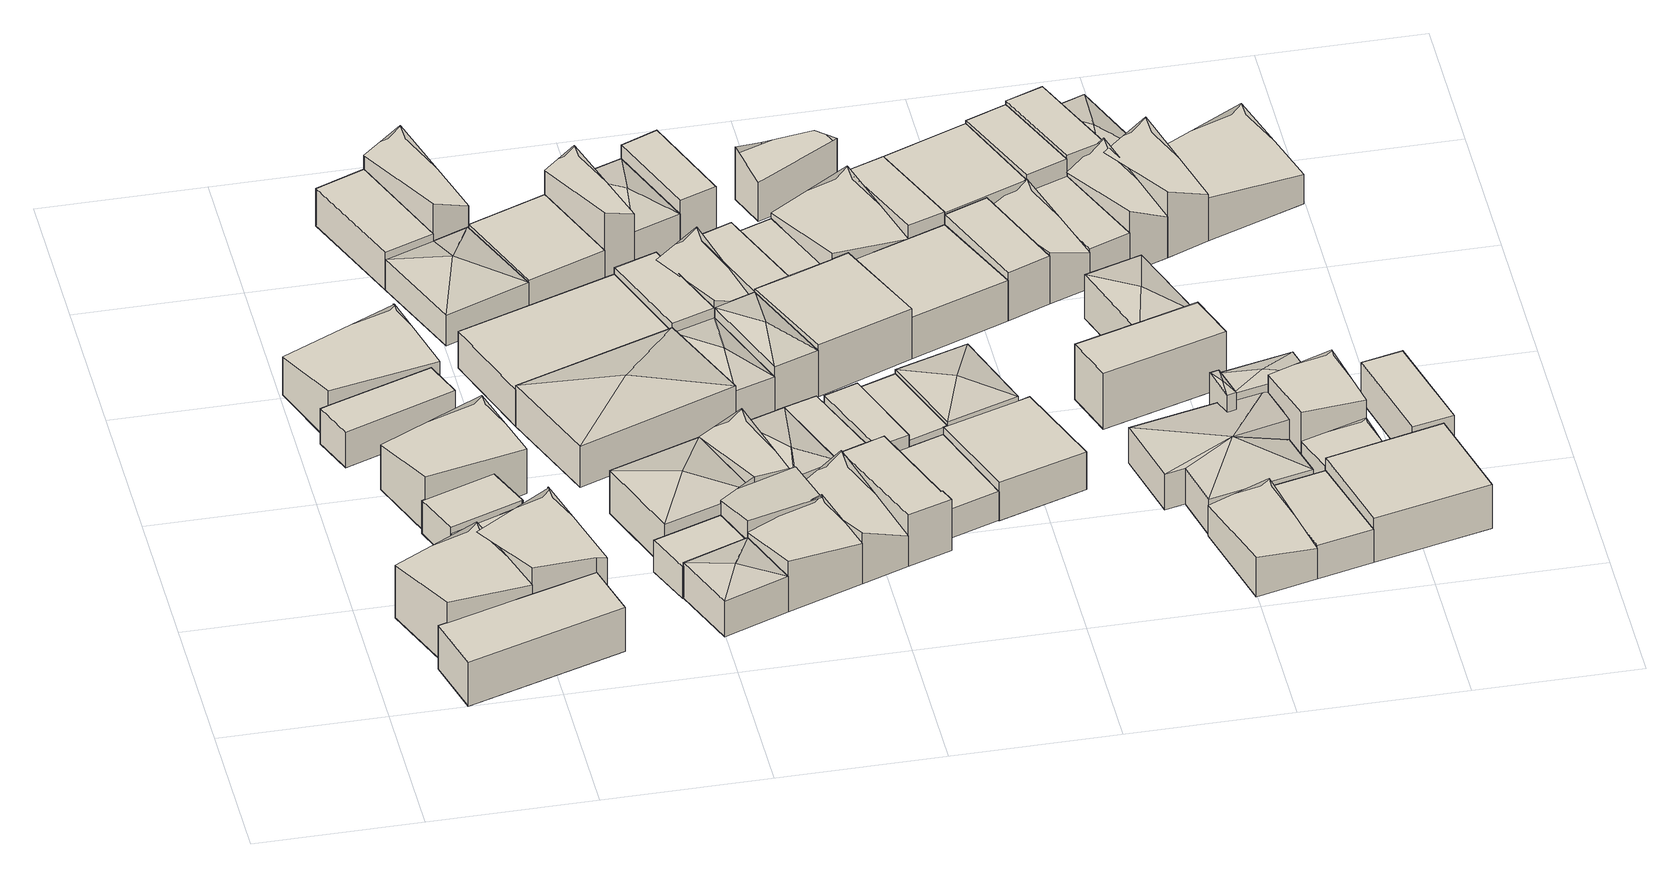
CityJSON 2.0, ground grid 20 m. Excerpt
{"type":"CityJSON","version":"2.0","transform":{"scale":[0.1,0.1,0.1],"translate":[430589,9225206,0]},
"CityObjects":{
"building1":{"type":"Building","attributes":{"Building Type":"Residential","Roof Shape":"gable","Roof Material":"Concrete Glazed Tile","Roof Material Code":1,"Roof Direction":"southwest","Building Height":7.4,"Roof Slope":25.2,"Footprint Area":119.44,"Solar PV Capacity Low":14.96,"Solar PV Capacity High":19.64,"Solar Annual Energy Low":21565,"Solar Annual Energy High":28421,"Suitable PV Area":89.28},"geometry":[{"type":"MultiSurface","lod":"2.2","boundaries":[[[0,1,2,3]],[[3,2,4,5]],[[2,1,6,4]],[[1,0,7,6]],[[0,3,5,7]],[[4,6,7,5]]]}]},
"building2":{"type":"Building","attributes":{"Building Type":"Residential","Roof Shape":"flat","Roof Material":"Concrete Glazed Tile","Roof Material Code":1,"Roof Direction":"southwest","Building Height":6.24,"Roof Slope":6.8,"Footprint Area":150.63,"Solar PV Capacity Low":18.86,"Solar PV Capacity High":24.77,"Solar Annual Energy Low":27195,"Solar Annual Energy High":35841,"Suitable PV Area":112.6},"geometry":[{"type":"MultiSurface","lod":"2.2","boundaries":[[[8,9,10,11]],[[11,10,12,13]],[[10,9,14,12]],[[9,8,15,14]],[[8,11,13,15]],[[13,12,14,15]]]}]},
"building3":{"type":"Building","attributes":{"Building Type":"Residential","Roof Shape":"shed","Roof Material":"Concrete Glazed Tile","Roof Material Code":1,"Roof Direction":"southwest","Building Height":4.56,"Roof Slope":13.8,"Footprint Area":58.64,"Solar PV Capacity Low":7.34,"Solar PV Capacity High":9.64,"Solar Annual Energy Low":10587,"Solar Annual Energy High":13953,"Suitable PV Area":43.83},"geometry":[{"type":"MultiSurface","lod":"2.2","boundaries":[[[16,17,18,19,20]],[[20,19,21,22]],[[19,18,23,21]],[[18,17,24,23]],[[17,16,25,24]],[[16,20,22,25]],[[22,21,23,24,25]]]}]},
"building4":{"type":"Building","attributes":{"Building Type":"Residential","Roof Shape":"flat","Roof Material":"Asbestos Sheet","Roof Material Code":4,"Roof Direction":"southwest","Building Height":4.98,"Roof Slope":13,"Footprint Area":75.13,"Solar PV Capacity Low":9.41,"Solar PV Capacity High":12.35,"Solar Annual Energy Low":13564,"Solar Annual Energy High":17876,"Suitable PV Area":56.16},"geometry":[{"type":"MultiSurface","lod":"2.2","boundaries":[[[26,27,28,29,30]],[[30,29,31,32]],[[29,28,33,31]],[[28,27,34,33]],[[27,26,35,34]],[[26,30,32,35]],[[32,31,33,34,35]]]}]},
"building5":{"type":"Building","attributes":{"Building Type":"Residential","Roof Shape":"flat","Roof Material":"Concrete Glazed Tile","Roof Material Code":1,"Roof Direction":"southwest","Building Height":4,"Roof Slope":11.4,"Footprint Area":52.26,"Solar PV Capacity Low":6.54,"Solar PV Capacity High":8.59,"Solar Annual Energy Low":9435,"Solar Annual Energy High":12434,"Suitable PV Area":39.06},"geometry":[{"type":"MultiSurface","lod":"2.2","boundaries":[[[18,16,0,36,37]],[[37,36,38,39]],[[36,0,40,38]],[[0,16,41,40]],[[16,18,42,41]],[[18,37,39,42]],[[39,38,40,41,42]]]}]},
"building6":{"type":"Building","attributes":{"Building Type":"Residential","Roof Shape":"gable","Roof Material":"Concrete Glazed Tile","Roof Material Code":1,"Roof Direction":"southwest","Building Height":5.44,"Roof Slope":31.6,"Footprint Area":144.76,"Solar PV Capacity Low":18.12,"Solar PV Capacity High":23.81,"Solar Annual Energy Low":26135,"Solar Annual Energy High":34444,"Suitable PV Area":108.21},"geometry":[{"type":"MultiSurface","lod":"2.2","boundaries":[[[43,44,45,27,46,47]],[[47,46,48,49]],[[46,27,50,48]],[[27,45,51,50]],[[45,44,52,51]],[[44,43,53,52]],[[43,47,49,53]],[[49,48,50,51,52,53]]]}]},
"building7":{"type":"Building","attributes":{"Building Type":"Residential","Roof Shape":"gable","Roof Material":"Concrete Glazed Tile","Roof Material Code":1,"Roof Direction":"southwest","Building Height":7.67,"Roof Slope":28.9,"Footprint Area":113.4,"Solar PV Capacity Low":14.2,"Solar PV Capacity High":18.65,"Solar Annual Energy Low":20474,"Solar Annual Energy High":26983,"Suitable PV Area":84.77},"geometry":[{"type":"MultiSurface","lod":"2.2","boundaries":[[[54,37,36,0,3,11,55]],[[55,11,56,57]],[[11,3,58,56]],[[3,0,59,58]],[[0,36,60,59]],[[36,37,61,60]],[[37,54,62,61]],[[54,55,57,62]],[[57,56,58,59,60,61,62]]]}]},
"building8":{"type":"Building","attributes":{"Building Type":"Residential","Roof Shape":"gable","Roof Material":"Concrete Glazed Tile","Roof Material Code":1,"Roof Direction":"southwest","Building Height":6.32,"Roof Slope":30.4,"Footprint Area":125.27,"Solar PV Capacity Low":15.68,"Solar PV Capacity High":20.6,"Solar Annual Energy Low":22617,"Solar Annual Energy High":29807,"Suitable PV Area":93.64},"geometry":[{"type":"MultiSurface","lod":"2.2","boundaries":[[[63,64,65,66]],[[66,65,67,68]],[[65,64,69,67]],[[64,63,70,69]],[[63,66,68,70]],[[68,67,69,70]]]}]},
"building9":{"type":"Building","attributes":{"Building Type":"Residential","Roof Shape":"flat","Roof Material":"Concrete Glazed Tile","Roof Material Code":1,"Roof Direction":"southwest","Building Height":5.34,"Roof Slope":10.6,"Footprint Area":90.96,"Solar PV Capacity Low":11.39,"Solar PV Capacity High":14.96,"Solar Annual Energy Low":16422,"Solar Annual Energy High":21643,"Suitable PV Area":67.99},"geometry":[{"type":"MultiSurface","lod":"2.2","boundaries":[[[71,72,73,74]],[[74,73,75,76]],[[73,72,77,75]],[[72,71,78,77]],[[71,74,76,78]],[[76,75,77,78]]]}]},
"building10":{"type":"Building","attributes":{"Building Type":"Residential","Roof Shape":"hip","Roof Material":"Concrete Glazed Tile","Roof Material Code":1,"Roof Direction":"southwest","Building Height":4.27,"Roof Slope":23.8,"Footprint Area":136.48,"Solar PV Capacity Low":17.09,"Solar PV Capacity High":22.44,"Solar Annual Energy Low":24641,"Solar Annual Energy High":32474,"Suitable PV Area":102.02},"geometry":[{"type":"MultiSurface","lod":"2.2","boundaries":[[[79,72,71,80,81]],[[81,80,82,83]],[[80,71,84,82]],[[71,72,85,84]],[[72,79,86,85]],[[79,81,83,86]],[[83,82,87]],[[82,84,87]],[[84,85,87]],[[85,86,87]],[[86,83,87]]]}]},
"building11":{"type":"Building","attributes":{"Building Type":"Residential","Roof Shape":"flat","Roof Material":"Concrete Glazed Tile","Roof Material Code":1,"Roof Direction":"southwest","Building Height":4.5,"Roof Slope":10,"Footprint Area":50.17,"Solar PV Capacity Low":6.28,"Solar PV Capacity High":8.25,"Solar Annual Energy Low":9057,"Solar Annual Energy High":11937,"Suitable PV Area":37.5},"geometry":[{"type":"MultiSurface","lod":"2.2","boundaries":[[[88,89,90,91,92,93,94,95]],[[95,94,96,97]],[[94,93,98,96]],[[93,92,99,98]],[[92,91,100,99]],[[91,90,101,100]],[[90,89,102,101]],[[89,88,103,102]],[[88,95,97,103]],[[97,96,98,99,100,101,102,103]]]}]},
"building12":{"type":"Building","attributes":{"Building Type":"Residential","Roof Shape":"hip","Roof Material":"Concrete Glazed Tile","Roof Material Code":1,"Roof Direction":"southwest","Building Height":5.05,"Roof Slope":20.5,"Footprint Area":73.42,"Solar PV Capacity Low":9.19,"Solar PV Capacity High":12.07,"Solar Annual Energy Low":13256,"Solar Annual Energy High":17471,"Suitable PV Area":54.88},"geometry":[{"type":"MultiSurface","lod":"2.2","boundaries":[[[94,91,104,105]],[[105,104,106,107]],[[104,91,108,106]],[[91,94,109,108]],[[94,105,107,109]],[[107,106,110]],[[106,108,110]],[[108,109,110]],[[109,107,110]]]}]},
"building13":{"type":"Building","attributes":{"Building Type":"Residential","Roof Shape":"gable","Roof Material":"Concrete Glazed Tile","Roof Material Code":1,"Roof Direction":"southwest","Building Height":7.24,"Roof Slope":29.2,"Footprint Area":68.11,"Solar PV Capacity Low":8.53,"Solar PV Capacity High":11.2,"Solar Annual Energy Low":12297,"Solar Annual Energy High":16207,"Suitable PV Area":50.91},"geometry":[{"type":"MultiSurface","lod":"2.2","boundaries":[[[72,111,112,73]],[[73,112,113,114]],[[112,111,115,113]],[[111,72,116,115]],[[72,73,114,116]],[[114,113,115,116]]]}]},
"building14":{"type":"Building","attributes":{"Building Type":"Residential","Roof Shape":"hip","Roof Material":"Concrete Glazed Tile","Roof Material Code":1,"Roof Direction":"southwest","Building Height":6.07,"Roof Slope":25.4,"Footprint Area":139.13,"Solar PV Capacity Low":17.42,"Solar PV Capacity High":22.88,"Solar Annual Energy Low":25120,"Solar Annual Energy High":33106,"Suitable PV Area":104},"geometry":[{"type":"MultiSurface","lod":"2.2","boundaries":[[[117,88,118,119]],[[119,118,120,121]],[[118,88,122,120]],[[88,117,123,122]],[[117,119,121,123]],[[121,120,124]],[[120,122,124]],[[122,123,124]],[[123,121,124]]]}]},
"building15":{"type":"Building","attributes":{"Building Type":"Residential","Roof Shape":"flat","Roof Material":"Concrete Glazed Tile","Roof Material Code":1,"Roof Direction":"southwest","Building Height":5.24,"Roof Slope":10.5,"Footprint Area":257.76,"Solar PV Capacity Low":32.27,"Solar PV Capacity High":42.39,"Solar Annual Energy Low":46537,"Solar Annual Energy High":61333,"Suitable PV Area":192.68},"geometry":[{"type":"MultiSurface","lod":"2.2","boundaries":[[[125,126,127,128]],[[128,127,129,130]],[[127,126,131,129]],[[126,125,132,131]],[[125,128,130,132]],[[130,129,131,132]]]}]},
"building16":{"type":"Building","attributes":{"Building Type":"Residential","Roof Shape":"hip","Roof Material":"Asbestos Sheet","Roof Material Code":4,"Roof Direction":"southwest","Building Height":5.81,"Roof Slope":22.1,"Footprint Area":272.1,"Solar PV Capacity Low":34.07,"Solar PV Capacity High":44.75,"Solar Annual Energy Low":49127,"Solar Annual Energy High":64745,"Suitable PV Area":203.4},"geometry":[{"type":"MultiSurface","lod":"2.2","boundaries":[[[126,125,133,134]],[[134,133,135,136]],[[133,125,137,135]],[[125,126,138,137]],[[126,134,136,138]],[[136,135,139]],[[135,137,139]],[[137,138,139]],[[138,136,139]]]}]},
"building17":{"type":"Building","attributes":{"Building Type":"Residential","Roof Shape":"gable","Roof Material":"Concrete Glazed Tile","Roof Material Code":1,"Roof Direction":"southwest","Building Height":6.65,"Roof Slope":26.8,"Footprint Area":55,"Solar PV Capacity Low":6.89,"Solar PV Capacity High":9.05,"Solar Annual Energy Low":9931,"Solar Annual Energy High":13088,"Suitable PV Area":41.12},"geometry":[{"type":"MultiSurface","lod":"2.2","boundaries":[[[94,140,141,118,95]],[[95,118,142,143]],[[118,141,144,142]],[[141,140,145,144]],[[140,94,146,145]],[[94,95,143,146]],[[143,142,144,145,146]]]}]},
"building18":{"type":"Building","attributes":{"Building Type":"Residential","Roof Shape":"gable","Roof Material":"Concrete Glazed Tile","Roof Material Code":1,"Roof Direction":"southwest","Building Height":5.66,"Roof Slope":28.1,"Footprint Area":85.36,"Solar PV Capacity Low":10.69,"Solar PV Capacity High":14.04,"Solar Annual Energy Low":15411,"Solar Annual Energy High":20311,"Suitable PV Area":63.81},"geometry":[{"type":"MultiSurface","lod":"2.2","boundaries":[[[147,140,94,105]],[[105,94,148,149]],[[94,140,150,148]],[[140,147,151,150]],[[147,105,149,151]],[[149,148,150,151]]]}]},
"building19":{"type":"Building","attributes":{"Building Type":"Residential","Roof Shape":"flat","Roof Material":"Concrete Glazed Tile","Roof Material Code":1,"Roof Direction":"southwest","Building Height":4.6,"Roof Slope":8,"Footprint Area":124.88,"Solar PV Capacity Low":15.64,"Solar PV Capacity High":20.54,"Solar Annual Energy Low":22547,"Solar Annual Energy High":29715,"Suitable PV Area":93.35},"geometry":[{"type":"MultiSurface","lod":"2.2","boundaries":[[[81,152,153,111]],[[111,153,154,155]],[[153,152,156,154]],[[152,81,157,156]],[[81,111,155,157]],[[155,154,156,157]]]}]},
"building20":{"type":"Building","attributes":{"Building Type":"Residential","Roof Shape":"gable","Roof Material":"Concrete Glazed Tile","Roof Material Code":1,"Roof Direction":"southwest","Building Height":6.1,"Roof Slope":28.8,"Footprint Area":63.77,"Solar PV Capacity Low":7.98,"Solar PV Capacity High":10.49,"Solar Annual Energy Low":11513,"Solar Annual Energy High":15173,"Suitable PV Area":47.66},"geometry":[{"type":"MultiSurface","lod":"2.2","boundaries":[[[158,119,118,141,159]],[[159,141,160,161]],[[141,118,142,160]],[[118,119,121,142]],[[119,158,162,121]],[[158,159,161,162]],[[161,160,142,121,162]]]}]},
"building21":{"type":"Building","attributes":{"Building Type":"Residential","Roof Shape":"hip","Roof Material":"Concrete Glazed Tile","Roof Material Code":1,"Roof Direction":"southwest","Building Height":5.88,"Roof Slope":26.1,"Footprint Area":65.67,"Solar PV Capacity Low":8.22,"Solar PV Capacity High":10.8,"Solar Annual Energy Low":11856,"Solar Annual Energy High":15625,"Suitable PV Area":49.09},"geometry":[{"type":"MultiSurface","lod":"2.2","boundaries":[[[163,164,158,159,141]],[[141,159,165,166]],[[159,158,167,165]],[[158,164,168,167]],[[164,163,169,168]],[[163,141,166,169]],[[166,165,170]],[[165,167,170]],[[167,168,170]],[[168,169,170]],[[169,166,170]]]}]},
"building22":{"type":"Building","attributes":{"Building Type":"Residential","Roof Shape":"gable","Roof Material":"Concrete Glazed Tile","Roof Material Code":1,"Roof Direction":"southwest","Building Height":7.99,"Roof Slope":29.9,"Footprint Area":49.52,"Solar PV Capacity Low":6.2,"Solar PV Capacity High":8.14,"Solar Annual Energy Low":8941,"Solar Annual Energy High":11783,"Suitable PV Area":37.02},"geometry":[{"type":"MultiSurface","lod":"2.2","boundaries":[[[152,171,172,153]],[[153,172,173,174]],[[172,171,175,173]],[[171,152,176,175]],[[152,153,174,176]],[[174,173,175,176]]]}]},
"building23":{"type":"Building","attributes":{"Building Type":"Residential","Roof Shape":"gable","Roof Material":"Concrete Glazed Tile","Roof Material Code":1,"Roof Direction":"southwest","Building Height":4.32,"Roof Slope":32.6,"Footprint Area":86.32,"Solar PV Capacity Low":10.81,"Solar PV Capacity High":14.2,"Solar Annual Energy Low":15585,"Solar Annual Energy High":20540,"Suitable PV Area":64.53},"geometry":[{"type":"MultiSurface","lod":"2.2","boundaries":[[[141,147,177,178]],[[178,177,179,180]],[[177,147,181,179]],[[147,141,182,181]],[[141,178,180,182]],[[180,179,181,182]]]}]},
"building24":{"type":"Building","attributes":{"Building Type":"Residential","Roof Shape":"shed","Roof Material":"Concrete Glazed Tile","Roof Material Code":1,"Roof Direction":"southwest","Building Height":6.08,"Roof Slope":19.1,"Footprint Area":69.15,"Solar PV Capacity Low":8.66,"Solar PV Capacity High":11.37,"Solar Annual Energy Low":12484,"Solar Annual Energy High":16453,"Suitable PV Area":51.69},"geometry":[{"type":"MultiSurface","lod":"2.2","boundaries":[[[127,126,183,184]],[[184,183,185,186]],[[183,126,187,185]],[[126,127,188,187]],[[127,184,186,188]],[[186,185,187,188]]]}]},
"building25":{"type":"Building","attributes":{"Building Type":"Residential","Roof Shape":"hip","Roof Material":"Concrete Glazed Tile","Roof Material Code":1,"Roof Direction":"southwest","Building Height":5.1,"Roof Slope":24.3,"Footprint Area":68.3,"Solar PV Capacity Low":8.55,"Solar PV Capacity High":11.23,"Solar Annual Energy Low":12332,"Solar Annual Energy High":16252,"Suitable PV Area":51.06},"geometry":[{"type":"MultiSurface","lod":"2.2","boundaries":[[[183,126,134,189]],[[189,134,190,191]],[[134,126,192,190]],[[126,183,193,192]],[[183,189,191,193]],[[191,190,194]],[[190,192,194]],[[192,193,194]],[[193,191,194]]]}]},
"building26":{"type":"Building","attributes":{"Building Type":"Residential","Roof Shape":"shed","Roof Material":"Concrete Glazed Tile","Roof Material Code":1,"Roof Direction":"southwest","Building Height":4.62,"Roof Slope":14.4,"Footprint Area":66.19,"Solar PV Capacity Low":8.29,"Solar PV Capacity High":10.89,"Solar Annual Energy Low":11951,"Solar Annual Energy High":15750,"Suitable PV Area":49.48},"geometry":[{"type":"MultiSurface","lod":"2.2","boundaries":[[[195,196,164,197,163,178,198,199]],[[199,198,200,201]],[[198,178,202,200]],[[178,163,203,202]],[[163,197,204,203]],[[197,164,205,204]],[[164,196,206,205]],[[196,195,207,206]],[[195,199,201,207]],[[201,200,202,203,204,205,206,207]]]}]},
"building27":{"type":"Building","attributes":{"Building Type":"Residential","Roof Shape":"hip","Roof Material":"Concrete Aluminum Tile","Roof Material Code":2,"Roof Direction":"southwest","Building Height":5.51,"Roof Slope":29.7,"Footprint Area":75.53,"Solar PV Capacity Low":9.46,"Solar PV Capacity High":12.42,"Solar Annual Energy Low":13637,"Solar Annual Energy High":17973,"Suitable PV Area":56.46},"geometry":[{"type":"MultiSurface","lod":"2.2","boundaries":[[[171,208,209,172]],[[172,209,210,211]],[[209,208,212,210]],[[208,171,213,212]],[[171,172,211,213]],[[211,210,214]],[[210,212,214]],[[212,213,214]],[[213,211,214]]]}]},
"building28":{"type":"Building","attributes":{"Building Type":"Residential","Roof Shape":"gable","Roof Material":"Concrete Glazed Tile","Roof Material Code":1,"Roof Direction":"southwest","Building Height":4.97,"Roof Slope":33.5,"Footprint Area":67.37,"Solar PV Capacity Low":8.44,"Solar PV Capacity High":11.08,"Solar Annual Energy Low":12163,"Solar Annual Energy High":16030,"Suitable PV Area":50.36},"geometry":[{"type":"MultiSurface","lod":"2.2","boundaries":[[[184,183,215,216]],[[216,215,217,218]],[[215,183,219,217]],[[183,184,220,219]],[[184,216,218,220]],[[218,217,219,220]]]}]},
"building29":{"type":"Building","attributes":{"Building Type":"Residential","Roof Shape":"shed","Roof Material":"Concrete Glazed Tile","Roof Material Code":1,"Roof Direction":"southwest","Building Height":6.93,"Roof Slope":18.1,"Footprint Area":80.41,"Solar PV Capacity Low":10.07,"Solar PV Capacity High":13.22,"Solar Annual Energy Low":14518,"Solar Annual Energy High":19133,"Suitable PV Area":60.11},"geometry":[{"type":"MultiSurface","lod":"2.2","boundaries":[[[221,222,223,224,199,198,178,177]],[[177,178,225,226]],[[178,198,227,225]],[[198,199,228,227]],[[199,224,229,228]],[[224,223,230,229]],[[223,222,231,230]],[[222,221,232,231]],[[221,177,226,232]],[[226,225,227,228,229,230,231,232]]]}]},
"building30":{"type":"Building","attributes":{"Building Type":"Residential","Roof Shape":"hip","Roof Material":"Concrete Glazed Tile","Roof Material Code":1,"Roof Direction":"southwest","Building Height":6.54,"Roof Slope":29.4,"Footprint Area":72.45,"Solar PV Capacity Low":9.07,"Solar PV Capacity High":11.91,"Solar Annual Energy Low":13081,"Solar Annual Energy High":17239,"Suitable PV Area":54.16},"geometry":[{"type":"MultiSurface","lod":"2.2","boundaries":[[[189,233,215,183]],[[183,215,234,235]],[[215,233,236,234]],[[233,189,237,236]],[[189,183,235,237]],[[235,234,238]],[[234,236,238]],[[236,237,238]],[[237,235,238]]]}]},
"building31":{"type":"Building","attributes":{"Building Type":"Residential","Roof Shape":"shed","Roof Material":"Concrete Glazed Tile","Roof Material Code":1,"Roof Direction":"southwest","Building Height":5.66,"Roof Slope":10.2,"Footprint Area":48.27,"Solar PV Capacity Low":6.04,"Solar PV Capacity High":7.94,"Solar Annual Energy Low":8715,"Solar Annual Energy High":11486,"Suitable PV Area":36.08},"geometry":[{"type":"MultiSurface","lod":"2.2","boundaries":[[[239,199,240,241]],[[241,240,242,243]],[[240,199,244,242]],[[199,239,245,244]],[[239,241,243,245]],[[243,242,244,245]]]}]},
"building32":{"type":"Building","attributes":{"Building Type":"Residential","Roof Shape":"shed","Roof Material":"Concrete Glazed Tile","Roof Material Code":1,"Roof Direction":"southwest","Building Height":6.31,"Roof Slope":14.6,"Footprint Area":58.9,"Solar PV Capacity Low":7.38,"Solar PV Capacity High":9.69,"Solar Annual Energy Low":10635,"Solar Annual Energy High":14016,"Suitable PV Area":44.03},"geometry":[{"type":"MultiSurface","lod":"2.2","boundaries":[[[246,215,247,248]],[[248,247,249,250]],[[247,215,234,249]],[[215,246,251,234]],[[246,248,250,251]],[[250,249,234,251]]]}]},
"building33":{"type":"Building","attributes":{"Building Type":"Residential","Roof Shape":"flat","Roof Material":"Concrete Glazed Tile","Roof Material Code":1,"Roof Direction":"southwest","Building Height":7.42,"Roof Slope":8.1,"Footprint Area":59.97,"Solar PV Capacity Low":7.51,"Solar PV Capacity High":9.86,"Solar Annual Energy Low":10827,"Solar Annual Energy High":14269,"Suitable PV Area":44.83},"geometry":[{"type":"MultiSurface","lod":"2.2","boundaries":[[[208,252,253,254,209]],[[209,254,255,256]],[[254,253,257,255]],[[253,252,258,257]],[[252,208,259,258]],[[208,209,256,259]],[[256,255,257,258,259]]]}]},
"building34":{"type":"Building","attributes":{"Building Type":"Residential","Roof Shape":"flat","Roof Material":"Concrete Glazed Tile","Roof Material Code":1,"Roof Direction":"southwest","Building Height":4.11,"Roof Slope":12.1,"Footprint Area":94.72,"Solar PV Capacity Low":11.86,"Solar PV Capacity High":15.58,"Solar Annual Energy Low":17101,"Solar Annual Energy High":22537,"Suitable PV Area":70.8},"geometry":[{"type":"MultiSurface","lod":"2.2","boundaries":[[[260,261,224,223,262]],[[262,223,263,264]],[[223,224,265,263]],[[224,261,266,265]],[[261,260,267,266]],[[260,262,264,267]],[[263,265,266,267,264]]]}]},
"building35":{"type":"Building","attributes":{"Building Type":"Residential","Roof Shape":"flat","Roof Material":"Concrete Glazed Tile","Roof Material Code":1,"Roof Direction":"southwest","Building Height":5.04,"Roof Slope":8,"Footprint Area":56.71,"Solar PV Capacity Low":7.1,"Solar PV Capacity High":9.33,"Solar Annual Energy Low":10239,"Solar Annual Energy High":13494,"Suitable PV Area":42.39},"geometry":[{"type":"MultiSurface","lod":"2.2","boundaries":[[[240,268,269,241]],[[241,269,270,271]],[[269,268,272,270]],[[268,240,273,272]],[[240,241,271,273]],[[271,270,272,273]]]}]},
"building36":{"type":"Building","attributes":{"Building Type":"Residential","Roof Shape":"shed","Roof Material":"Concrete Glazed Tile","Roof Material Code":1,"Roof Direction":"southwest","Building Height":6.78,"Roof Slope":16.3,"Footprint Area":162.42,"Solar PV Capacity Low":20.34,"Solar PV Capacity High":26.71,"Solar Annual Energy Low":29324,"Solar Annual Energy High":38647,"Suitable PV Area":121.41},"geometry":[{"type":"MultiSurface","lod":"2.2","boundaries":[[[274,275,247,215,233,276,277]],[[277,276,278,279]],[[276,233,280,278]],[[233,215,281,280]],[[215,247,282,281]],[[247,275,283,282]],[[275,274,284,283]],[[274,277,279,284]],[[279,278,280,281,282,283,284]]]}]},
"building37":{"type":"Building","attributes":{"Building Type":"Residential","Roof Shape":"flat","Roof Material":"Concrete Glazed Tile","Roof Material Code":1,"Roof Direction":"southwest","Building Height":4.51,"Roof Slope":6.3,"Footprint Area":70.12,"Solar PV Capacity Low":8.78,"Solar PV Capacity High":11.53,"Solar Annual Energy Low":12659,"Solar Annual Energy High":16684,"Suitable PV Area":52.41},"geometry":[{"type":"MultiSurface","lod":"2.2","boundaries":[[[285,248,247,275,286,287]],[[287,286,288,289]],[[286,275,290,288]],[[275,247,291,290]],[[247,248,292,291]],[[248,285,293,292]],[[285,287,289,293]],[[289,288,290,291,292,293]]]}]},
"building38":{"type":"Building","attributes":{"Building Type":"Residential","Roof Shape":"hip","Roof Material":"Concrete Glazed Tile","Roof Material Code":1,"Roof Direction":"southwest","Building Height":5.58,"Roof Slope":25,"Footprint Area":104.49,"Solar PV Capacity Low":13.08,"Solar PV Capacity High":17.18,"Solar Annual Energy Low":18866,"Solar Annual Energy High":24864,"Suitable PV Area":78.11},"geometry":[{"type":"MultiSurface","lod":"2.2","boundaries":[[[269,268,294,295]],[[295,294,296,297]],[[294,268,298,296]],[[268,269,299,298]],[[269,295,297,299]],[[297,296,300]],[[296,298,300]],[[298,299,300]],[[299,297,300]]]}]},
"building39":{"type":"Building","attributes":{"Building Type":"Residential","Roof Shape":"shed","Roof Material":"Concrete Glazed Tile","Roof Material Code":1,"Roof Direction":"southwest","Building Height":5.03,"Roof Slope":12.9,"Footprint Area":140.36,"Solar PV Capacity Low":17.57,"Solar PV Capacity High":23.08,"Solar Annual Energy Low":25340,"Solar Annual Energy High":33396,"Suitable PV Area":104.92},"geometry":[{"type":"MultiSurface","lod":"2.2","boundaries":[[[261,260,301,302,294,303]],[[303,294,304,305]],[[294,302,306,304]],[[302,301,307,306]],[[301,260,308,307]],[[260,261,309,308]],[[261,303,305,309]],[[305,304,306,307,308,309]]]}]},
"building40":{"type":"Building","attributes":{"Building Type":"Residential","Roof Shape":"gable","Roof Material":"Concrete Glazed Tile","Roof Material Code":1,"Roof Direction":"southwest","Building Height":5.3,"Roof Slope":28.5,"Footprint Area":128.49,"Solar PV Capacity Low":16.09,"Solar PV Capacity High":21.13,"Solar Annual Energy Low":23198,"Solar Annual Energy High":30572,"Suitable PV Area":96.04},"geometry":[{"type":"MultiSurface","lod":"2.2","boundaries":[[[286,274,310,311]],[[311,310,312,313]],[[310,274,314,312]],[[274,286,315,314]],[[286,311,313,315]],[[313,312,314,315]]]}]},
"building41":{"type":"Building","attributes":{"Building Type":"Residential","Roof Shape":"gable","Roof Material":"Concrete Glazed Tile","Roof Material Code":1,"Roof Direction":"southwest","Building Height":5.46,"Roof Slope":29.5,"Footprint Area":50.16,"Solar PV Capacity Low":6.28,"Solar PV Capacity High":8.25,"Solar Annual Energy Low":9056,"Solar Annual Energy High":11935,"Suitable PV Area":37.49},"geometry":[{"type":"MultiSurface","lod":"2.2","boundaries":[[[316,317,318,319,320]],[[320,319,321,322]],[[319,318,323,321]],[[318,317,324,323]],[[317,316,325,324]],[[316,320,322,325]],[[321,323,324,325,322]]]}]},
"building42":{"type":"Building","attributes":{"Building Type":"Residential","Roof Shape":"shed","Roof Material":"Concrete Glazed Tile","Roof Material Code":1,"Roof Direction":"southwest","Building Height":5.37,"Roof Slope":16.6,"Footprint Area":166.73,"Solar PV Capacity Low":20.88,"Solar PV Capacity High":27.42,"Solar Annual Energy Low":30103,"Solar Annual Energy High":39673,"Suitable PV Area":124.63},"geometry":[{"type":"MultiSurface","lod":"2.2","boundaries":[[[276,326,327,277]],[[277,327,328,329]],[[327,326,330,328]],[[326,276,331,330]],[[276,277,329,331]],[[329,328,330,331]]]}]},
"building43":{"type":"Building","attributes":{"Building Type":"Residential","Roof Shape":"shed","Roof Material":"Concrete Glazed Tile","Roof Material Code":1,"Roof Direction":"southwest","Building Height":6.98,"Roof Slope":14.8,"Footprint Area":60.86,"Solar PV Capacity Low":7.62,"Solar PV Capacity High":10.01,"Solar Annual Energy Low":10988,"Solar Annual Energy High":14482,"Suitable PV Area":45.49},"geometry":[{"type":"MultiSurface","lod":"2.2","boundaries":[[[310,327,332,311]],[[311,332,333,334]],[[332,327,335,333]],[[327,310,336,335]],[[310,311,334,336]],[[334,333,335,336]]]}]},
"building44":{"type":"Building","attributes":{"Building Type":"Residential","Roof Shape":"flat","Roof Material":"Concrete Glazed Tile","Roof Material Code":1,"Roof Direction":"southwest","Building Height":6.77,"Roof Slope":11.1,"Footprint Area":73.51,"Solar PV Capacity Low":9.2,"Solar PV Capacity High":12.09,"Solar Annual Energy Low":13272,"Solar Annual Energy High":17491,"Suitable PV Area":54.95},"geometry":[{"type":"MultiSurface","lod":"2.2","boundaries":[[[326,337,338,327]],[[327,338,339,340]],[[338,337,341,339]],[[337,326,342,341]],[[326,327,340,342]],[[340,339,341,342]]]}]},
"building45":{"type":"Building","attributes":{"Building Type":"Residential","Roof Shape":"flat","Roof Material":"Concrete Glazed Tile","Roof Material Code":1,"Roof Direction":"southwest","Building Height":7.05,"Roof Slope":9,"Footprint Area":139.04,"Solar PV Capacity Low":17.41,"Solar PV Capacity High":22.87,"Solar Annual Energy Low":25103,"Solar Annual Energy High":33084,"Suitable PV Area":103.93},"geometry":[{"type":"MultiSurface","lod":"2.2","boundaries":[[[343,344,332,327]],[[327,332,333,345]],[[332,344,346,333]],[[344,343,347,346]],[[343,327,345,347]],[[333,346,347,345]]]}]},
"building46":{"type":"Building","attributes":{"Building Type":"Residential","Roof Shape":"gable","Roof Material":"Concrete Glazed Tile","Roof Material Code":1,"Roof Direction":"southwest","Building Height":4.27,"Roof Slope":26.9,"Footprint Area":95.62,"Solar PV Capacity Low":11.97,"Solar PV Capacity High":15.73,"Solar Annual Energy Low":17264,"Solar Annual Energy High":22752,"Suitable PV Area":71.48},"geometry":[{"type":"MultiSurface","lod":"2.2","boundaries":[[[348,349,350,351]],[[351,350,352,353]],[[350,349,354,352]],[[349,348,355,354]],[[348,351,353,355]],[[353,352,354,355]]]}]},
"building47":{"type":"Building","attributes":{"Building Type":"Residential","Roof Shape":"hip","Roof Material":"Concrete Glazed Tile","Roof Material Code":1,"Roof Direction":"southwest","Building Height":4.96,"Roof Slope":23.4,"Footprint Area":219.28,"Solar PV Capacity Low":27.46,"Solar PV Capacity High":36.06,"Solar Annual Energy Low":39590,"Solar Annual Energy High":52176,"Suitable PV Area":163.91},"geometry":[{"type":"MultiSurface","lod":"2.2","boundaries":[[[356,357,358,359,360,361,362,363,364,365]],[[365,364,366,367]],[[364,363,368,366]],[[363,362,369,368]],[[362,361,370,369]],[[361,360,371,370]],[[360,359,372,371]],[[359,358,373,372]],[[358,357,374,373]],[[357,356,375,374]],[[356,365,367,375]],[[367,366,376]],[[366,368,376]],[[368,369,376]],[[369,370,376]],[[370,371,376]],[[371,372,376]],[[372,373,376]],[[373,374,376]],[[374,375,376]],[[375,367,376]]]}]},
"building48":{"type":"Building","attributes":{"Building Type":"Residential","Roof Shape":"shed","Roof Material":"Concrete Glazed Tile","Roof Material Code":1,"Roof Direction":"southwest","Building Height":7.67,"Roof Slope":14,"Footprint Area":102.29,"Solar PV Capacity Low":12.81,"Solar PV Capacity High":16.82,"Solar Annual Energy Low":18468,"Solar Annual Energy High":24339,"Suitable PV Area":76.46},"geometry":[{"type":"MultiSurface","lod":"2.2","boundaries":[[[377,378,379,380,381]],[[381,380,382,383]],[[380,379,384,382]],[[379,378,385,384]],[[378,377,386,385]],[[377,381,383,386]],[[383,382,384,385,386]]]}]},
"building49":{"type":"Building","attributes":{"Building Type":"Residential","Roof Shape":"gable","Roof Material":"Concrete Glazed Tile","Roof Material Code":1,"Roof Direction":"southwest","Building Height":5.12,"Roof Slope":25.9,"Footprint Area":69.34,"Solar PV Capacity Low":8.68,"Solar PV Capacity High":11.4,"Solar Annual Energy Low":12518,"Solar Annual Energy High":16498,"Suitable PV Area":51.83},"geometry":[{"type":"MultiSurface","lod":"2.2","boundaries":[[[337,387,343,338]],[[338,343,388,389]],[[343,387,390,388]],[[387,337,391,390]],[[337,338,389,391]],[[389,388,390,391]]]}]},
"building50":{"type":"Building","attributes":{"Building Type":"Residential","Roof Shape":"hip","Roof Material":"Concrete Glazed Tile","Roof Material Code":1,"Roof Direction":"southwest","Building Height":7.92,"Roof Slope":27.9,"Footprint Area":5.16,"Solar PV Capacity Low":0.65,"Solar PV Capacity High":0.85,"Solar Annual Energy Low":932,"Solar Annual Energy High":1228,"Suitable PV Area":3.86},"geometry":[{"type":"MultiSurface","lod":"2.2","boundaries":[[[392,393,394,395]],[[395,394,396,397]],[[394,393,398,396]],[[393,392,399,398]],[[392,395,397,399]],[[397,396,400]],[[396,398,400]],[[398,399,400]],[[399,397,400]]]}]},
"building51":{"type":"Building","attributes":{"Building Type":"Residential","Roof Shape":"shed","Roof Material":"Concrete Glazed Tile","Roof Material Code":1,"Roof Direction":"southwest","Building Height":4.43,"Roof Slope":16.5,"Footprint Area":87.99,"Solar PV Capacity Low":11.02,"Solar PV Capacity High":14.47,"Solar Annual Energy Low":15885,"Solar Annual Energy High":20936,"Suitable PV Area":65.77},"geometry":[{"type":"MultiSurface","lod":"2.2","boundaries":[[[401,348,351,402]],[[402,351,403,404]],[[351,348,405,403]],[[348,401,406,405]],[[401,402,404,406]],[[404,403,405,406]]]}]},
"building52":{"type":"Building","attributes":{"Building Type":"Residential","Roof Shape":"hip","Roof Material":"Concrete Glazed Tile","Roof Material Code":1,"Roof Direction":"southwest","Building Height":6.16,"Roof Slope":29.4,"Footprint Area":92.06,"Solar PV Capacity Low":11.53,"Solar PV Capacity High":15.14,"Solar Annual Energy Low":16621,"Solar Annual Energy High":21905,"Suitable PV Area":68.81},"geometry":[{"type":"MultiSurface","lod":"2.2","boundaries":[[[407,408,379,378]],[[378,379,409,410]],[[379,408,411,409]],[[408,407,412,411]],[[407,378,410,412]],[[410,409,413]],[[409,411,413]],[[411,412,413]],[[412,410,413]]]}]},
"building53":{"type":"Building","attributes":{"Building Type":"Residential","Roof Shape":"shed","Roof Material":"Concrete Glazed Tile","Roof Material Code":1,"Roof Direction":"southwest","Building Height":7.4,"Roof Slope":17.9,"Footprint Area":67.96,"Solar PV Capacity Low":8.51,"Solar PV Capacity High":11.18,"Solar Annual Energy Low":12270,"Solar Annual Energy High":16171,"Suitable PV Area":50.8},"geometry":[{"type":"MultiSurface","lod":"2.2","boundaries":[[[414,415,344,343]],[[343,344,416,417]],[[344,415,418,416]],[[415,414,419,418]],[[414,343,417,419]],[[416,418,419,417]]]}]},
"building54":{"type":"Building","attributes":{"Building Type":"Residential","Roof Shape":"shed","Roof Material":"Concrete Glazed Tile","Roof Material Code":1,"Roof Direction":"southwest","Building Height":5.31,"Roof Slope":17,"Footprint Area":69.8,"Solar PV Capacity Low":8.74,"Solar PV Capacity High":11.48,"Solar Annual Energy Low":12601,"Solar Annual Energy High":16608,"Suitable PV Area":52.17},"geometry":[{"type":"MultiSurface","lod":"2.2","boundaries":[[[387,420,414,343]],[[343,414,421,422]],[[414,420,423,421]],[[420,387,424,423]],[[387,343,422,424]],[[422,421,423,424]]]}]},
"building55":{"type":"Building","attributes":{"Building Type":"Residential","Roof Shape":"hip","Roof Material":"Concrete Glazed Tile","Roof Material Code":1,"Roof Direction":"southwest","Building Height":6.09,"Roof Slope":26.2,"Footprint Area":39.86,"Solar PV Capacity Low":4.99,"Solar PV Capacity High":6.55,"Solar Annual Energy Low":7196,"Solar Annual Energy High":9483,"Suitable PV Area":29.79},"geometry":[{"type":"MultiSurface","lod":"2.2","boundaries":[[[425,426,427,428]],[[428,427,429,430]],[[427,426,431,429]],[[426,425,432,431]],[[425,428,430,432]],[[430,429,433]],[[429,431,433]],[[431,432,433]],[[432,430,433]]]}]},
"building56":{"type":"Building","attributes":{"Building Type":"Residential","Roof Shape":"shed","Roof Material":"Concrete Glazed Tile","Roof Material Code":1,"Roof Direction":"southwest","Building Height":7.88,"Roof Slope":18.8,"Footprint Area":62.52,"Solar PV Capacity Low":7.83,"Solar PV Capacity High":10.28,"Solar Annual Energy Low":11287,"Solar Annual Energy High":14875,"Suitable PV Area":46.73},"geometry":[{"type":"MultiSurface","lod":"2.2","boundaries":[[[414,434,435,415]],[[415,435,436,437]],[[435,434,438,436]],[[434,414,439,438]],[[414,415,437,439]],[[437,436,438,439]]]}]},
"building57":{"type":"Building","attributes":{"Building Type":"Residential","Roof Shape":"gable","Roof Material":"Concrete Glazed Tile","Roof Material Code":1,"Roof Direction":"southwest","Building Height":5.8,"Roof Slope":33.8,"Footprint Area":64.2,"Solar PV Capacity Low":8.04,"Solar PV Capacity High":10.56,"Solar Annual Energy Low":11592,"Solar Annual Energy High":15277,"Suitable PV Area":47.99},"geometry":[{"type":"MultiSurface","lod":"2.2","boundaries":[[[420,440,434,414]],[[414,434,441,442]],[[434,440,443,441]],[[440,420,444,443]],[[420,414,442,444]],[[442,441,443,444]]]}]},
"building58":{"type":"Building","attributes":{"Building Type":"Residential","Roof Shape":"gable","Roof Material":"Concrete Glazed Tile","Roof Material Code":1,"Roof Direction":"southwest","Building Height":4.24,"Roof Slope":32,"Footprint Area":49.82,"Solar PV Capacity Low":6.24,"Solar PV Capacity High":8.19,"Solar Annual Energy Low":8995,"Solar Annual Energy High":11854,"Suitable PV Area":37.24},"geometry":[{"type":"MultiSurface","lod":"2.2","boundaries":[[[445,446,447,448]],[[448,447,449,450]],[[447,446,451,449]],[[446,445,452,451]],[[445,448,450,452]],[[450,449,451,452]]]}]},
"building59":{"type":"Building","attributes":{"Building Type":"Residential","Roof Shape":"gable","Roof Material":"Concrete Glazed Tile","Roof Material Code":1,"Roof Direction":"southwest","Building Height":7.36,"Roof Slope":27.7,"Footprint Area":71.53,"Solar PV Capacity Low":8.96,"Solar PV Capacity High":11.76,"Solar Annual Energy Low":12915,"Solar Annual Energy High":17020,"Suitable PV Area":53.47},"geometry":[{"type":"MultiSurface","lod":"2.2","boundaries":[[[453,454,446,445]],[[445,446,455,456]],[[446,454,457,455]],[[454,453,458,457]],[[453,445,456,458]],[[456,455,457,458]]]}]},
"building60":{"type":"Building","attributes":{"Building Type":"Residential","Roof Shape":"hip","Roof Material":"Concrete Glazed Tile","Roof Material Code":1,"Roof Direction":"southwest","Building Height":4.4,"Roof Slope":27.4,"Footprint Area":70.07,"Solar PV Capacity Low":8.77,"Solar PV Capacity High":11.52,"Solar Annual Energy Low":12651,"Solar Annual Energy High":16673,"Suitable PV Area":52.38},"geometry":[{"type":"MultiSurface","lod":"2.2","boundaries":[[[434,459,460,435]],[[435,460,461,462]],[[460,459,463,461]],[[459,434,464,463]],[[434,435,462,464]],[[462,461,465]],[[461,463,465]],[[463,464,465]],[[464,462,465]]]}]},
"building61":{"type":"Building","attributes":{"Building Type":"Residential","Roof Shape":"flat","Roof Material":"Concrete Glazed Tile","Roof Material Code":1,"Roof Direction":"southwest","Building Height":6.21,"Roof Slope":5.9,"Footprint Area":183.61,"Solar PV Capacity Low":22.99,"Solar PV Capacity High":30.19,"Solar Annual Energy Low":33149,"Solar Annual Energy High":43688,"Suitable PV Area":137.25},"geometry":[{"type":"MultiSurface","lod":"2.2","boundaries":[[[466,401,402,467]],[[467,402,468,469]],[[402,401,470,468]],[[401,466,471,470]],[[466,467,469,471]],[[469,468,470,471]]]}]},
"building62":{"type":"Building","attributes":{"Building Type":"Residential","Roof Shape":"gable","Roof Material":"Concrete Glazed Tile","Roof Material Code":1,"Roof Direction":"southwest","Building Height":6.63,"Roof Slope":31.8,"Footprint Area":71.83,"Solar PV Capacity Low":8.99,"Solar PV Capacity High":11.81,"Solar Annual Energy Low":12969,"Solar Annual Energy High":17092,"Suitable PV Area":53.69},"geometry":[{"type":"MultiSurface","lod":"2.2","boundaries":[[[440,472,459,434]],[[434,459,473,474]],[[459,472,475,473]],[[472,440,476,475]],[[440,434,474,476]],[[474,473,475,476]]]}]},
"building63":{"type":"Building","attributes":{"Building Type":"Residential","Roof Shape":"shed","Roof Material":"Concrete Glazed Tile","Roof Material Code":1,"Roof Direction":"southwest","Building Height":5.41,"Roof Slope":16.8,"Footprint Area":70.15,"Solar PV Capacity Low":8.78,"Solar PV Capacity High":11.54,"Solar Annual Energy Low":12666,"Solar Annual Energy High":16693,"Suitable PV Area":52.44},"geometry":[{"type":"MultiSurface","lod":"2.2","boundaries":[[[477,478,479,480]],[[480,479,481,482]],[[479,478,483,481]],[[478,477,484,483]],[[477,480,482,484]],[[482,481,483,484]]]}]},
"building64":{"type":"Building","attributes":{"Building Type":"Residential","Roof Shape":"gable","Roof Material":"Concrete Glazed Tile","Roof Material Code":1,"Roof Direction":"southwest","Building Height":4.12,"Roof Slope":25.5,"Footprint Area":160.4,"Solar PV Capacity Low":20.08,"Solar PV Capacity High":26.38,"Solar Annual Energy Low":28959,"Solar Annual Energy High":38166,"Suitable PV Area":119.9},"geometry":[{"type":"MultiSurface","lod":"2.2","boundaries":[[[472,485,486,487]],[[487,486,488,489]],[[486,485,490,488]],[[485,472,491,490]],[[472,487,489,491]],[[489,488,490,491]]]}]}
},
"vertices":[
[145,215,0],[44,177,0],[83,77,0],[187,110,0],[83,77,90],[187,110,74],[44,177,74],[145,215,91],
[72,74,0],[91,0,0],[284,64,0],[266,134,0],[284,64,62],[266,134,62],[91,0,62],[72,74,62],
[126,266,0],[215,300,0],[216,300,0],[194,357,0],[105,324,0],[194,357,46],[105,324,46],[216,300,47],[215,300,47],[126,266,48],
[164,558,0],[37,513,0],[27,509,0],[46,460,0],[182,511,0],[46,460,50],[182,511,50],[27,509,50],[37,513,50],[164,558,50],
[235,250,0],[234,251,0],[235,250,40],[234,251,40],[145,215,40],[126,266,40],[216,300,40],
[141,656,0],[142,655,0],[4,606,0],[175,562,0],[142,656,0],[175,562,54],[142,656,70],[37,513,70],[4,606,54],[142,655,70],[141,656,70],
[235,252,0],[279,138,0],[266,134,83],[279,138,77],[187,110,98],[145,215,77],[235,250,99],[234,251,99],[235,252,99],
[109,325,0],[235,372,0],[202,460,0],[76,413,0],[202,460,78],[76,413,63],[235,372,63],[109,325,78],
[156,773,0],[216,796,0],[164,929,0],[104,905,0],[164,929,53],[104,905,53],[216,796,53],[156,773,53],
[259,813,0],[202,658,0],[305,699,0],[202,658,43],[305,699,43],[156,773,43],[216,796,43],[259,813,43],[228,748,56],
[359,206,0],[345,201,0],[367,146,0],[368,147,0],[430,171,0],[448,179,0],[448,178,0],[428,231,0],[448,178,45],[428,231,45],[448,179,45],[430,171,45],[368,147,45],[367,146,45],[345,201,45],[359,206,45],
[399,67,0],[478,98,0],[399,67,50],[478,98,50],[368,147,50],[448,178,50],[423,122,59],
[260,814,0],[209,946,0],[209,946,95],[164,929,72],[260,814,72],[216,796,95],
[319,317,0],[470,246,0],[430,357,0],[470,246,61],[430,357,61],[359,206,61],[319,317,61],[395,281,75],
[248,496,0],[442,565,0],[400,683,0],[207,615,0],[400,683,52],[207,615,52],[442,565,52],[248,496,52],
[296,371,0],[490,445,0],[296,371,58],[490,445,58],[248,496,58],[442,565,58],[369,469,74],
[540,213,0],[521,265,0],[470,246,81],[428,231,66],[521,265,73],[540,213,66],[448,178,73],
[570,132,0],[448,178,57],[478,98,71],[540,213,70],[570,132,57],
[400,736,0],[355,851,0],[355,851,46],[260,814,46],[400,736,46],[305,699,46],
[482,375,0],[520,266,0],[521,265,61],[520,266,61],[482,375,80],
[574,285,0],[535,394,0],[520,266,59],[521,265,59],[482,375,59],[535,394,59],[574,285,59],[525,309,67],
[437,751,0],[392,865,0],[392,865,99],[355,851,80],[437,751,80],[400,736,99],
[627,153,0],[578,286,0],[627,153,43],[578,286,72],[570,132,72],[521,265,43],
[494,583,0],[452,702,0],[494,583,64],[452,702,61],[442,565,64],[400,683,61],
[538,461,0],[490,445,51],[538,461,51],[442,565,51],[494,583,51],[491,514,60],
[578,424,0],[530,407,0],[574,286,0],[602,295,0],[622,303,0],[602,295,48],[622,303,48],[578,286,49],[574,285,49],[574,286,49],[535,394,47],[530,407,47],[578,424,46],
[494,773,0],[450,887,0],[450,887,55],[392,865,55],[494,773,55],[437,751,55],[443,819,65],
[544,602,0],[502,720,0],[544,602,50],[502,720,75],[494,583,75],[452,702,50],
[681,172,0],[674,190,0],[672,190,0],[631,306,0],[578,286,70],[627,153,73],[602,295,70],[622,303,69],[631,306,69],[672,190,72],[674,190,72],[681,172,72],
[592,481,0],[544,602,65],[494,583,65],[592,481,65],[538,461,65],[542,532,75],
[584,409,0],[662,317,0],[625,424,0],[662,317,58],[625,424,57],[622,303,58],[584,409,57],
[502,719,0],[589,619,0],[545,736,0],[589,619,65],[545,736,63],[502,719,63],
[539,790,0],[538,792,0],[495,906,0],[495,906,74],[450,887,74],[538,792,74],[539,790,74],[494,773,74],
[744,215,0],[704,332,0],[745,216,0],[672,190,41],[745,216,41],[631,306,41],[704,332,41],[744,215,41],
[710,334,0],[672,441,0],[672,441,50],[625,424,50],[710,334,50],[662,317,50],
[641,640,0],[642,640,0],[709,528,0],[661,648,0],[709,528,71],[661,648,68],[592,481,73],[544,602,69],[589,619,69],[642,640,68],[641,640,68],
[543,735,0],[595,757,0],[543,737,0],[595,757,45],[543,737,45],[642,640,45],[589,619,45],[545,736,45],[543,735,45],
[797,364,0],[761,471,0],[797,364,56],[761,471,56],[710,334,56],[672,441,56],[735,402,67],
[852,252,0],[811,369,0],[746,347,0],[797,364,50],[746,347,51],[811,369,50],[852,252,53],[744,215,54],[704,332,51],
[736,678,0],[690,795,0],[736,678,53],[690,795,76],[641,640,76],[595,757,53],
[607,869,0],[575,857,0],[592,812,0],[690,850,0],[673,894,0],[690,850,74],[673,894,55],[592,812,55],[575,857,74],[607,869,67],
[829,575,0],[781,695,0],[781,695,54],[661,648,55],[829,575,57],[709,528,59],
[735,812,0],[735,812,70],[690,795,70],[781,695,72],[736,678,72],
[881,596,0],[834,716,0],[834,716,68],[781,695,68],[881,596,68],[829,575,68],
[884,736,0],[838,853,0],[781,695,70],[838,853,70],[884,736,70],
[1042,158,0],[968,140,0],[998,18,0],[1072,37,0],[998,18,56],[1072,37,43],[968,140,43],[1042,158,56],
[1080,232,0],[1028,220,0],[1020,251,0],[1088,268,0],[1073,329,0],[908,290,0],[930,197,0],[955,203,0],[969,142,0],[1095,172,0],[969,142,50],[1095,172,50],[955,203,50],[930,197,50],[908,290,50],[1073,329,50],[1088,268,50],[1020,251,50],[1028,220,50],[1080,232,50],[1015,230,66],
[1044,406,0],[1024,467,0],[953,444,0],[873,418,0],[893,357,0],[873,418,78],[893,357,79],[953,444,77],[1024,467,77],[1044,406,78],
[931,615,0],[884,736,72],[834,716,51],[931,615,51],[881,596,72],
[1021,337,0],[1010,334,0],[1021,289,0],[1032,292,0],[1021,289,79],[1032,292,79],[1010,334,79],[1021,337,79],[1021,313,81],
[1110,175,0],[1140,54,0],[1072,37,47],[1140,54,47],[1042,158,45],[1110,175,44],
[984,585,0],[914,562,0],[953,444,62],[1024,467,62],[914,562,62],[984,585,62],[969,515,72],
[934,756,0],[888,873,0],[838,853,74],[884,736,77],[888,873,74],[934,756,77],
[981,635,0],[934,756,53],[884,736,54],[981,635,56],[931,615,56],
[1114,376,0],[1022,354,0],[1032,313,0],[1124,335,0],[1032,313,61],[1124,335,61],[1022,354,61],[1114,376,61],[1073,344,67],
[980,774,0],[934,891,0],[934,891,79],[888,873,79],[980,774,81],[934,756,82],
[1028,653,0],[980,774,86],[934,756,58],[1028,653,58],[981,635,86],
[1173,255,0],[1095,236,0],[1110,176,0],[1188,194,0],[1110,176,49],[1188,194,42],[1095,236,42],[1173,255,49],
[1152,342,0],[1075,323,0],[1095,236,83],[1173,255,74],[1075,323,74],[1152,342,83],
[1032,794,0],[986,912,0],[986,912,44],[934,891,44],[1032,794,44],[980,774,44],[983,843,53],
[1253,211,0],[1283,89,0],[1140,54,62],[1283,89,62],[1110,175,62],[1253,211,62],
[1079,674,0],[1032,794,93],[980,774,66],[1079,674,66],[1028,653,93],
[1237,362,0],[1187,350,0],[1218,218,0],[1269,230,0],[1218,218,57],[1269,230,56],[1187,350,54],[1237,362,54],
[1198,720,0],[1151,838,0],[1033,791,0],[1151,838,61],[1033,791,41],[1198,720,41],[1079,674,61]
]}
